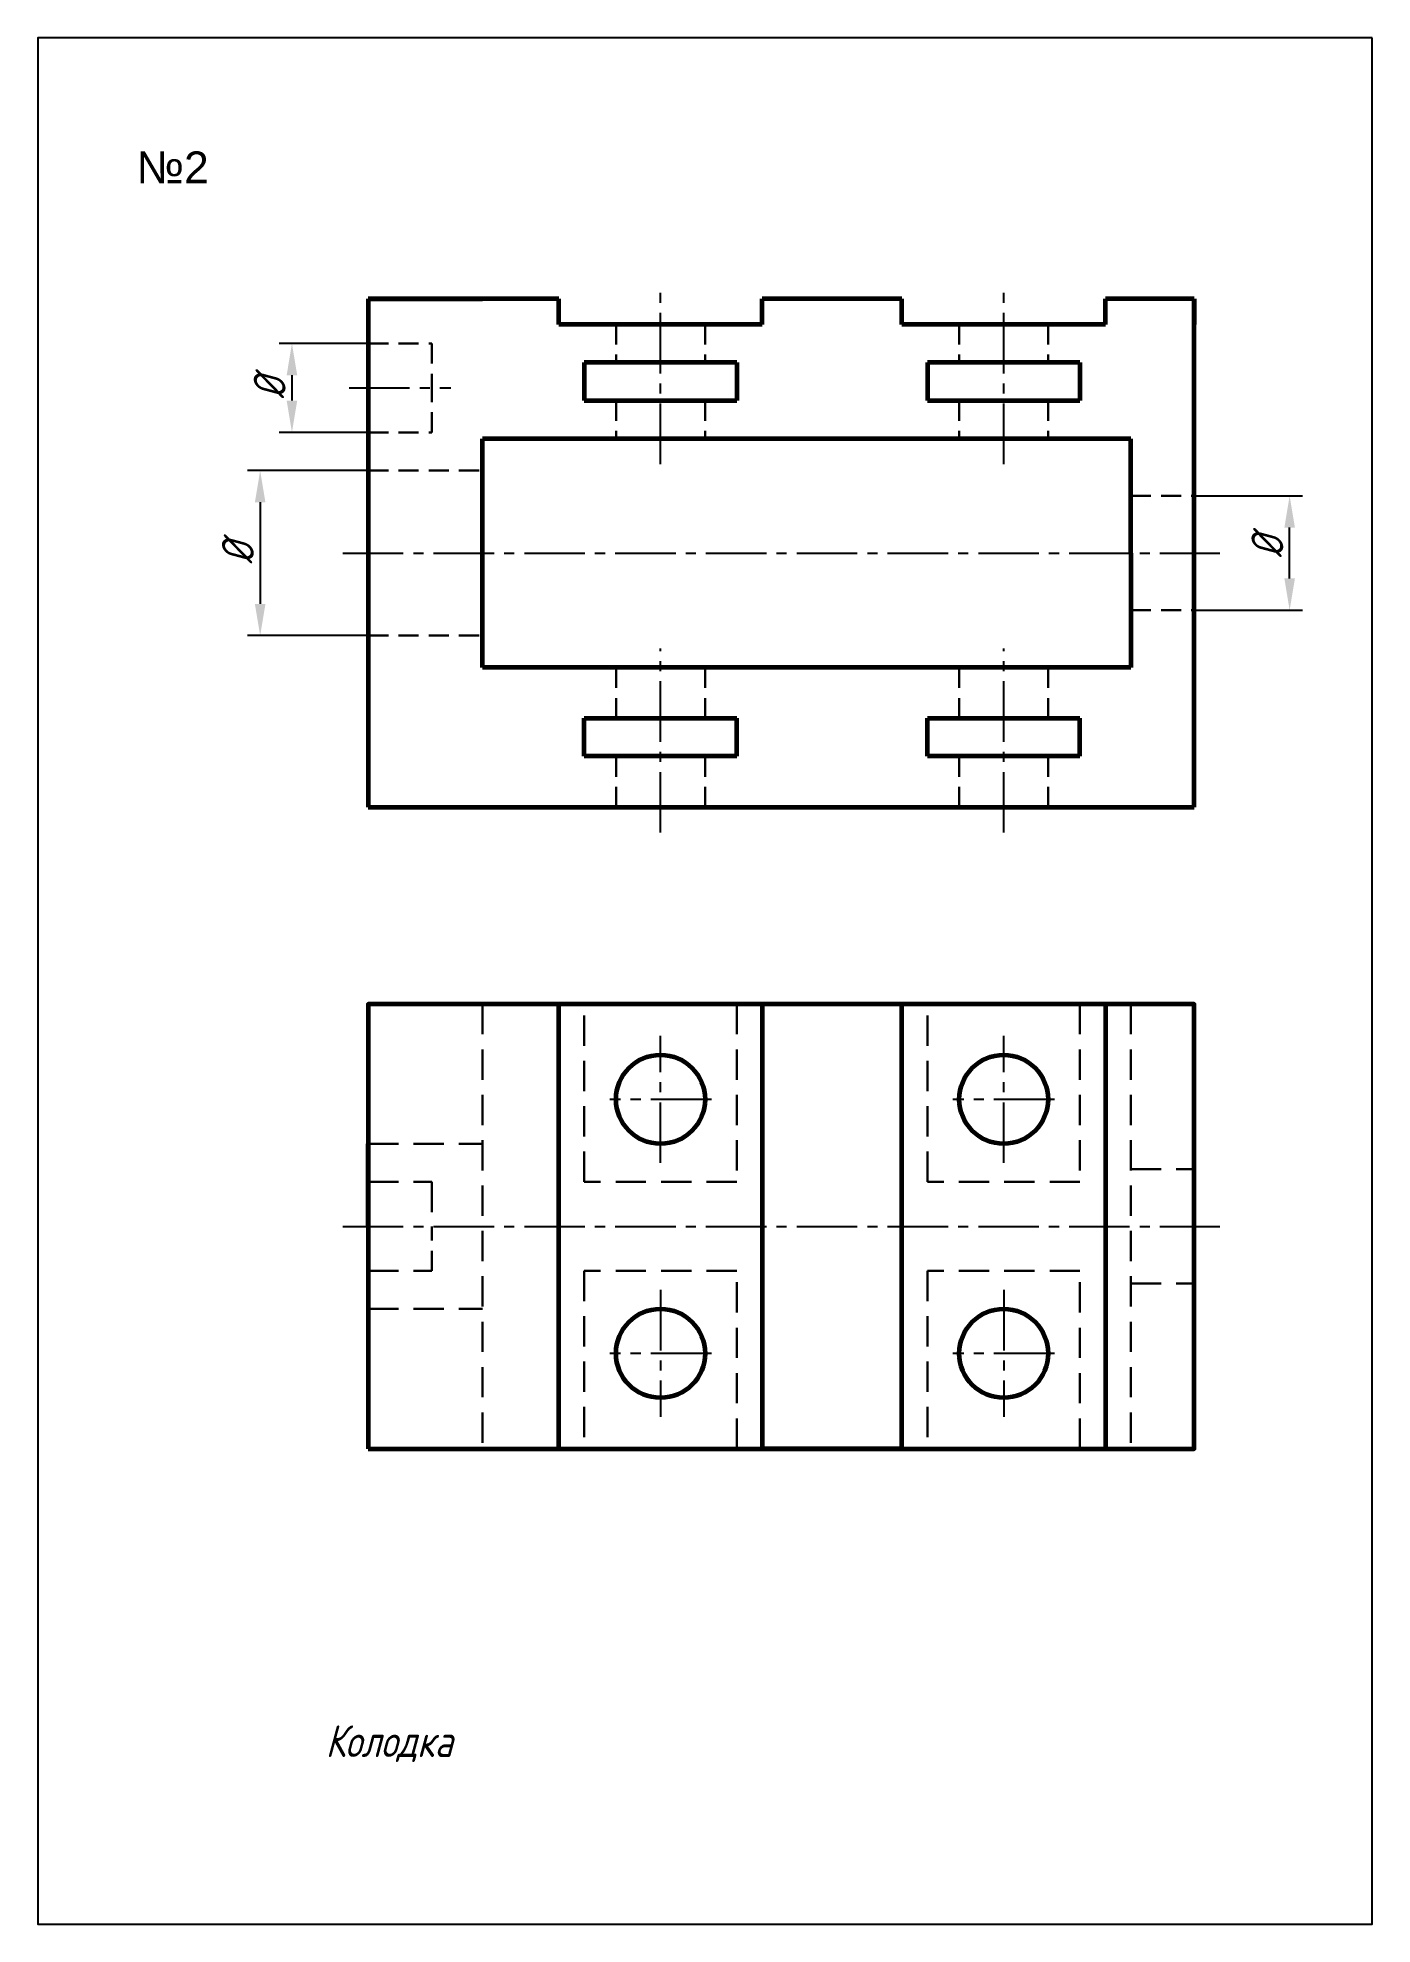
# Model space of a CAD drawing. Header units: millimetres. Extents: x 0 to 210, y 0 to 297.
import ezdxf

# ---------------------------------------------------------------- set-up
doc = ezdxf.new("R2010")
doc.units = ezdxf.units.MM
doc.header["$LTSCALE"] = 0.5
doc.header["$PDMODE"] = 3
doc.linetypes.add('CENTER2', pattern=[28.575, 19.05, -3.175, 3.175, -3.175])
doc.linetypes.add('DASHED2', pattern=[9.525, 6.35, -3.175])
doc.layers.get('0').update_dxf_attribs({"linetype": 'CONTINUOUS'})
doc.layers.get('Defpoints').update_dxf_attribs({"linetype": 'CONTINUOUS'})
doc.styles.get("Standard").update_dxf_attribs({"font": 'isocpeur.ttf', "width": 0.8, "oblique": 15})
doc.styles.add('АРИАЛ-5(1)', font='ARIAL.TTF', dxfattribs={"height": 5})
doc.dimstyles.new('ESKD_standart', dxfattribs={"dimtxt": 5, "dimasz": 5, "dimexe": 2, "dimexo": 0, "dimgap": 1, "dimtad": 1, "dimtoh": 1, "dimdec": 0, "dimzin": 1, "dimdsep": 46, "dimtxsty": 'Standard', "dimcen": 3, "dimdle": 1.25, "dimadec": 0, "dimazin": 0, "dimtfac": 1, "dimtdec": 0, "dimtmove": 0, "dimatfit": 3, "dimldrblk": 'DOT', "dimfxl": 0, "dimtvp": 1.5, "dimtolj": 1, "dimtzin": 1, "dimarcsym": 0})

# ---------------------------------------------------------------- blocks, each defined once
blk = doc.blocks.new('*D9')
at = {"color": 0, "linetype": 'Continuous', "lineweight": -2}
for p, q in [((52, 228.87), (33, 228.87)), ((35, 223.87), (35, 207.87)), ((52, 202.87), (33, 202.87))]:
    blk.add_line(p, q, dxfattribs=at)
at = {"color": 0, "linetype": 'Continuous'}
for points in [[(34.17, 223.87), (35.83, 223.87), (35, 228.87)], [(34.17, 207.87), (35.83, 207.87), (35, 202.87)]]:
    blk.add_solid(points, dxfattribs=at)
at = {"layer": 'Defpoints', "color": 0, "linetype": 'Continuous'}
for p in [(52, 228.87), (35, 202.87), (52, 202.87)]:
    blk.add_point(p, dxfattribs=at)
at = {"color": 0, "linetype": 'Continuous', "lineweight": -3, "insert": (31.5, 215.87), "char_height": 5, "attachment_point": 5, "rotation": 90}
blk.add_mtext('\\A1;%%C', dxfattribs=at)
blk = doc.blocks.new('_Dot')
at = {"color": 0, "lineweight": -2}
blk.add_line((-0.5, 0), (-1, 0), dxfattribs=at)
at = {"color": 0, "const_width": 0.5}
blk.add_lwpolyline([(-0.25, 0, 1), (0.25, 0, 1)], format="xyb", close=True, dxfattribs=at)
blk = doc.blocks.new('*D10')
at = {"color": 0, "linetype": 'Continuous', "lineweight": -2}
for p, q in [((52, 248.87), (38, 248.87)), ((40, 243.87), (40, 239.87)), ((52, 234.87), (38, 234.87))]:
    blk.add_line(p, q, dxfattribs=at)
at = {"color": 0, "linetype": 'Continuous'}
for points in [[(39.17, 243.87), (40.83, 243.87), (40, 248.87)], [(39.17, 239.87), (40.83, 239.87), (40, 234.87)]]:
    blk.add_solid(points, dxfattribs=at)
at = {"layer": 'Defpoints', "color": 0, "linetype": 'Continuous'}
for p in [(52, 248.87), (40, 234.87), (52, 234.87)]:
    blk.add_point(p, dxfattribs=at)
at = {"color": 0, "linetype": 'Continuous', "lineweight": -3, "insert": (36.5, 241.87), "char_height": 5, "attachment_point": 5, "rotation": 90}
blk.add_mtext('\\A1;%%C', dxfattribs=at)
blk = doc.blocks.new('*D11')
at = {"color": 0, "linetype": 'Continuous', "lineweight": -2}
for p, q in [((182, 224.87), (199, 224.87)), ((197, 211.87), (197, 219.87)), ((182, 206.87), (199, 206.87))]:
    blk.add_line(p, q, dxfattribs=at)
at = {"color": 0, "linetype": 'Continuous'}
for points in [[(196.17, 219.87), (197.83, 219.87), (197, 224.87)], [(196.17, 211.87), (197.83, 211.87), (197, 206.87)]]:
    blk.add_solid(points, dxfattribs=at)
at = {"layer": 'Defpoints', "color": 0, "linetype": 'Continuous'}
for p in [(182, 224.87), (197, 224.87), (182, 206.87)]:
    blk.add_point(p, dxfattribs=at)
at = {"color": 0, "linetype": 'Continuous', "lineweight": -3, "insert": (193.5, 216.87), "char_height": 5, "attachment_point": 5, "rotation": 90}
blk.add_mtext('\\A1;%%C', dxfattribs=at)

msp = doc.modelspace()

# ---------------------------------------------------------------- linework, layer by layer
at = {"linetype": 'Continuous', "lineweight": 60}
for p, q in [((82, 255.87), (52, 255.87)), ((52, 255.87), (52, 175.87)), ((52, 255.87), (70, 255.87)), ((82, 251.87), (82, 255.87)), ((136, 255.87), (114, 255.87)), ((114, 251.87), (114, 255.87)), ((136, 251.87), (136, 255.87)), ((182, 255.87), (168, 255.87)), ((168, 251.87), (168, 255.87)), ((182, 175.87), (182, 255.87)), ((182, 255.87), (182, 251.87)), ((114, 251.87), (82, 251.87)), ((168, 251.87), (136, 251.87)), ((86, 245.87), (86, 239.87)), ((110, 245.87), (86, 245.87)), ((110, 245.87), (110, 239.87)), ((140, 245.87), (140, 239.87)), ((164, 245.87), (140, 245.87)), ((164, 245.87), (164, 239.87)), ((86, 239.87), (110, 239.87)), ((140, 239.87), (164, 239.87)), ((172, 233.87), (70, 233.87)), ((70, 197.87), (70, 233.87)), ((172, 215.87), (172, 233.87)), ((172, 215.87), (172, 197.87)), ((172, 197.87), (70, 197.87)), ((86, 183.87), (86, 189.87)), ((86, 189.87), (110, 189.87)), ((110, 183.87), (110, 189.87)), ((140, 183.87), (140, 189.87)), ((140, 189.87), (164, 189.87)), ((164, 183.87), (164, 189.87)), ((110, 183.87), (86, 183.87)), ((164, 183.87), (140, 183.87)), ((182, 175.87), (182, 183.87)), ((52, 175.87), (182, 175.87)), ((82, 74.87), (82, 144.87)), ((136, 144.87), (114, 144.87)), ((114, 144.87), (114, 74.87)), ((136, 74.87), (136, 144.87)), ((182, 144.87), (164, 144.87)), ((182, 144.87), (168, 144.87)), ((168, 144.87), (168, 74.87)), ((182, 109.87), (182, 129.87)), ((52, 109.87), (52, 122.87)), ((136, 74.87), (114, 74.87))]:
    msp.add_line(p, q, dxfattribs=at)
at = {"linetype": 'CENTER2'}
for p, q in [((98, 229.87), (98, 257.87)), ((152, 229.87), (152, 257.87)), ((49, 241.87), (65, 241.87)), ((48, 215.87), (186, 215.87)), ((98, 171.87), (98, 200.87)), ((152, 171.87), (152, 200.87)), ((98, 119.87), (98, 139.87)), ((152, 119.87), (152, 139.87)), ((106, 129.87), (90, 129.87)), ((160, 129.87), (144, 129.87)), ((48, 109.87), (186, 109.87)), ((98, 99.87), (98, 79.87)), ((152, 99.87), (152, 79.87)), ((106, 89.87), (90, 89.87)), ((160, 89.87), (144, 89.87))]:
    msp.add_line(p, q, dxfattribs=at)
at = {"color": 7, "linetype": 'DASHED2', "lineweight": 30}
for p, q in [((91, 251.87), (91, 245.87)), ((105, 251.87), (105, 245.87)), ((145, 251.87), (145, 245.87)), ((159, 251.87), (159, 245.87)), ((52, 248.87), (62, 248.87)), ((62, 248.87), (62, 241.87)), ((62, 234.87), (62, 241.87)), ((91, 239.87), (91, 233.87)), ((105, 239.87), (105, 233.87)), ((145, 239.87), (145, 233.87)), ((159, 239.87), (159, 233.87)), ((52, 234.87), (62, 234.87)), ((52, 228.87), (70, 228.87)), ((172, 224.87), (182, 224.87)), ((172, 206.87), (182, 206.87)), ((52, 202.87), (70, 202.87)), ((91, 189.87), (91, 197.87)), ((105, 189.87), (105, 197.87)), ((145, 189.87), (145, 197.87)), ((159, 189.87), (159, 197.87)), ((91, 175.87), (91, 183.87)), ((105, 175.87), (105, 183.87)), ((145, 175.87), (145, 183.87)), ((159, 175.87), (159, 183.87)), ((62, 102.87), (62, 109.87))]:
    msp.add_line(p, q, dxfattribs=at)
at = {"color": 7, "linetype": 'DASHED2', "lineweight": 30, "ltscale": 1.5}
for p, q in [((70, 144.87), (70, 74.87)), ((86, 116.87), (86, 144.87)), ((110, 144.87), (110, 116.87)), ((140, 116.87), (140, 144.87)), ((164, 144.87), (164, 116.87)), ((172, 144.87), (172, 74.87)), ((52, 122.87), (70, 122.87)), ((172, 118.87), (182, 118.87)), ((52, 116.87), (62, 116.87)), ((62, 116.87), (62, 109.87)), ((110, 116.87), (86, 116.87)), ((164, 116.87), (140, 116.87)), ((52, 102.87), (62, 102.87)), ((110, 102.87), (86, 102.87)), ((86, 102.87), (86, 74.87)), ((110, 74.87), (110, 102.87)), ((164, 102.87), (140, 102.87)), ((140, 102.87), (140, 74.87)), ((164, 74.87), (164, 102.87)), ((172, 100.87), (182, 100.87)), ((52, 96.87), (70, 96.87))]:
    msp.add_line(p, q, dxfattribs=at)
at = {"linetype": 'Continuous', "lineweight": 60}
msp.add_lwpolyline([(52, 74.87), (182, 74.87), (182, 144.87), (52, 144.87)], close=True, dxfattribs=at)
for centre in [(98, 129.87), (152, 129.87), (98, 89.87), (152, 89.87)]:
    msp.add_circle(centre, 7, dxfattribs=at)
at = {"layer": 'Defpoints'}
msp.add_lwpolyline([(210, 297), (0, 297), (0, 0), (210, 0)], close=True, dxfattribs=at)

# ---------------------------------------------------------------- texts
at = {"color": 7, "linetype": 'Continuous', "lineweight": -3, "style": 'АРИАЛ-5(1)'}
msp.add_text('№2', height=5, dxfattribs=at).set_placement((15.53, 274.09))
at = {"oblique": 15, "width": 0.8}
msp.add_text('Колодка', height=5, dxfattribs=at).set_placement((45.29, 26.33))

# ---------------------------------------------------------------- dimensions: what is measured, and where the dimension line sits
at = {"linetype": 'Continuous', "lineweight": -3}
for base, p1, p2, picture, middle in [((40, 234.87), (52, 248.87), (52, 234.87), '*D10', (40, 241.87)), ((35, 202.87), (52, 228.87), (52, 202.87), '*D9', (35, 215.87)), ((197, 224.87), (182, 206.87), (182, 224.87), '*D11', (197, 216.87))]:
    dim = msp.add_linear_dim(base=base, p1=p1, p2=p2, angle=90, text='%%C', dimstyle='ESKD_standart', dxfattribs=at)
    dim.commit()
    dim.dimension.update_dxf_attribs({"geometry": picture, "text_midpoint": middle, "dimtype": 160})

doc.saveas('drawing.dxf')
